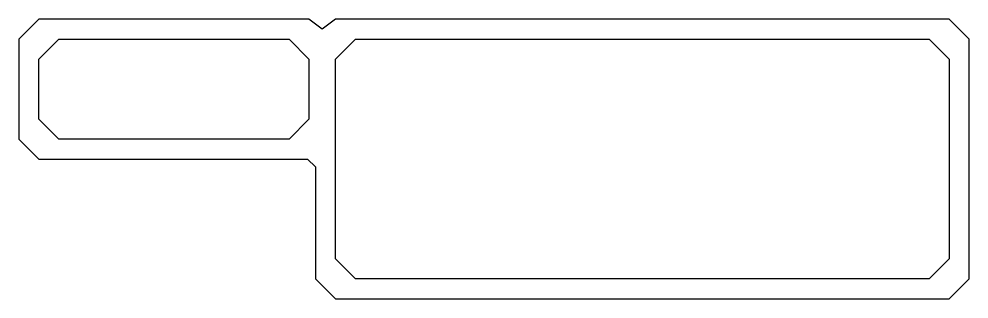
# Model space of a CAD drawing. Header units: millimetres. Extents: x -98 to 139, y 56 to 126.
import ezdxf

# ---------------------------------------------------------------- set-up
doc = ezdxf.new("R2010")
doc.units = ezdxf.units.MM
doc.layers.get('0').update_dxf_attribs({"linetype": 'CONTINUOUS'})

msp = doc.modelspace()

# ---------------------------------------------------------------- linework, layer by layer
for points in [[(-22.33, 123.5), (-25.67, 126), (-93.24, 126), (-98.24, 121), (-98.24, 96), (-93.24, 91), (-26, 91), (-24, 89), (-24, 61), (-19, 56), (134.5, 56), (139.5, 61), (139.5, 121), (134.5, 126), (-19, 126)], [(-30.67, 96), (-88.24, 96), (-93.24, 101), (-93.24, 116), (-88.24, 121), (-30.67, 121), (-25.67, 116), (-25.67, 101)], [(-14, 121), (129.5, 121), (134.5, 116), (134.5, 66), (129.5, 61), (-14, 61), (-19, 66), (-19, 116)]]:
    msp.add_lwpolyline(points, close=True)

doc.saveas('drawing.dxf')
